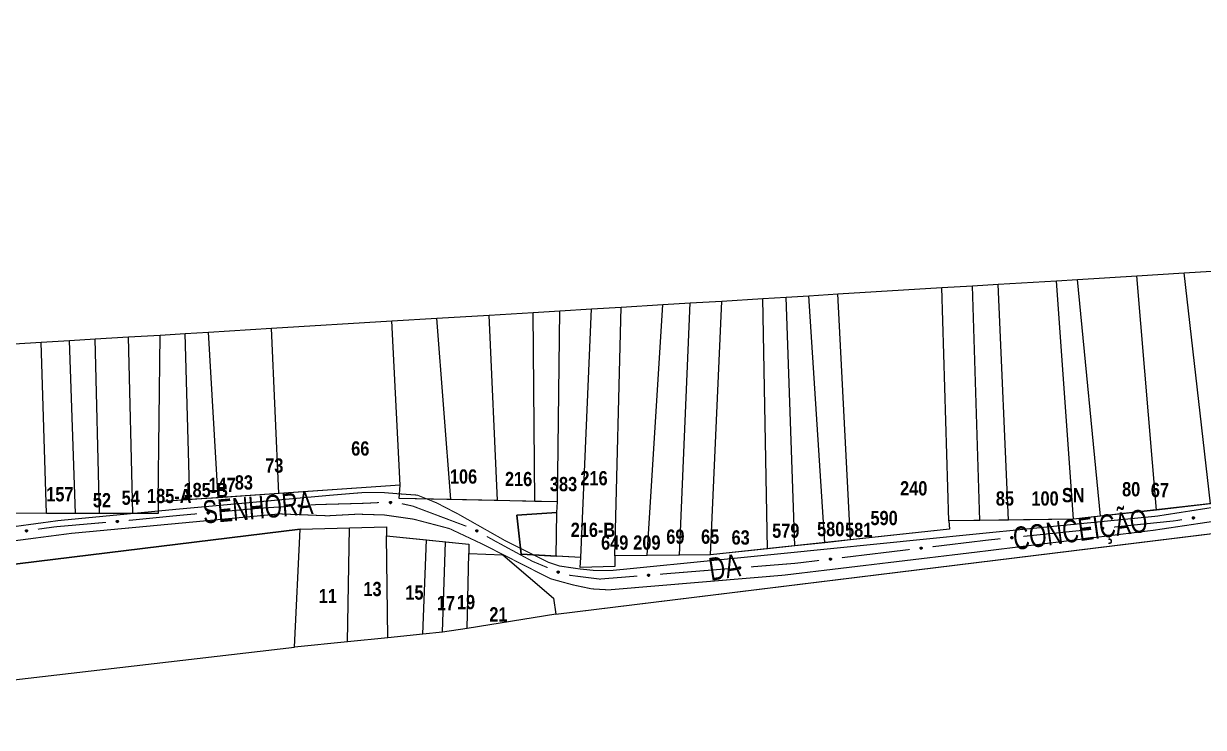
# Model space of a CAD drawing. Extents: x 203591 to 208218, y 4854879 to 4857795.
# Drawn here: x 204044.6 to 204251.3, y 4855859 to 4855982.4 of the extents above; entities that cross this region are included whole.
import ezdxf
from ezdxf.enums import TextEntityAlignment as Align

# ---------------------------------------------------------------- set-up
doc = ezdxf.new("R2010")
doc.units = 0
doc.header["$LTSCALE"] = 1.5
doc.header["$MEASUREMENT"] = 0
doc.linetypes.add('PHANTOMX2', pattern=[5, 2.5, -0.5, 0.5, -0.5, 0.5, -0.5])
doc.linetypes.add('TRACO_25', pattern=[8, 3, -1, 1, -1, 1, -1])
for name, color, linetype in [('CD-MALHA-LOTES', 40, 'CONTINUOUS'), ('RU-QUADRAS', 210, 'CONTINUOUS'), ('SV-EIXO-RUA-N-PAV', 6, 'CONTINUOUS'), ('SV-RUA-NAO-PAV-S-GUIA-C-GUIA', 7, 'PHANTOMX2'), ('SV-TXT-RUA-N-PAV-S-GUIA-C-GUIA', 7, 'CONTINUOUS'), ('Th_NmrPorta', 7, 'CONTINUOUS')]:
    doc.layers.add(name, color=color, linetype=linetype)
doc.styles.add('ARIAL', font='ARIAL.TTF')
doc.styles.get("Standard").update_dxf_attribs({"font": 'swisscbo.ttf'})

msp = doc.modelspace()

# ---------------------------------------------------------------- linework, layer by layer
at = {"layer": 'CD-MALHA-LOTES', "linetype": 'Continuous', "flags": 128}
for points in [[(204247.91, 4855938.67), (204257.52, 4855939.25)], [(204215.36, 4855936.69), (204225.57, 4855937.31)], [(204225.57, 4855937.31), (204229.22, 4855937.53)], [(204228.53, 4855895.51), (204225.57, 4855937.31)], [(204229.22, 4855937.53), (204239.62, 4855938.16)], [(204233.26, 4855896.03), (204229.22, 4855937.53)], [(204239.62, 4855938.16), (204247.91, 4855938.67)], [(204243.1, 4855897.11), (204239.62, 4855938.16)], [(204252.56, 4855898.2), (204247.91, 4855938.67)], [(204178.2, 4855934.44), (204182.16, 4855934.68)], [(204182.16, 4855934.68), (204187.24, 4855934.99)], [(204184.96, 4855891.4), (204182.16, 4855934.68)], [(204187.24, 4855934.99), (204205.48, 4855936.09)], [(204189.45, 4855891.89), (204187.24, 4855934.99)], [(204205.48, 4855936.09), (204210.85, 4855936.42)], [(204206.69, 4855895.22), (204205.48, 4855936.09)], [(204210.85, 4855936.42), (204215.36, 4855936.69)], [(204212.15, 4855895.3), (204210.85, 4855936.42)], [(204217.17, 4855895.36), (204215.36, 4855936.69)], [(204144.07, 4855932.37), (204149.29, 4855932.68)], [(204148.2, 4855889.1), (204149.29, 4855932.68)], [(204149.29, 4855932.68), (204156.59, 4855933.13)], [(204153.81, 4855889.15), (204156.59, 4855933.13)], [(204156.59, 4855933.13), (204161.39, 4855933.42)], [(204159.49, 4855889.2), (204161.39, 4855933.42)], [(204161.39, 4855933.42), (204166.93, 4855933.75)], [(204164.95, 4855889.25), (204166.93, 4855933.75)], [(204166.93, 4855933.75), (204174.13, 4855934.19)], [(204174.13, 4855934.19), (204178.2, 4855934.44)], [(204174.9, 4855890.32), (204174.13, 4855934.19)], [(204179.71, 4855890.84), (204178.2, 4855934.44)], [(204109.09, 4855930.25), (204116.96, 4855930.72)], [(204116.96, 4855930.72), (204126.14, 4855931.28)], [(204119.43, 4855898.96), (204116.96, 4855930.72)], [(204126.14, 4855931.28), (204133.86, 4855931.75)], [(204127.59, 4855898.79), (204126.14, 4855931.28)], [(204133.86, 4855931.75), (204138.53, 4855932.03)], [(204134.14, 4855898.65), (204133.86, 4855931.75)], [(204138.15, 4855898.57), (204138.53, 4855932.03)], [(204138.53, 4855932.03), (204144.07, 4855932.37)], [(204142.23, 4855888.81), (204144.07, 4855932.37)], [(204076.97, 4855928.3), (204088.04, 4855928.97)], [(204088.04, 4855928.97), (204109.09, 4855930.25)], [(204089.32, 4855900.02), (204088.04, 4855928.97)], [(204110.55, 4855901.48), (204109.09, 4855930.25)], [(204037.19, 4855925.89), (204047.68, 4855926.52)], [(204047.68, 4855926.52), (204052.63, 4855926.82)], [(204048.57, 4855896.53), (204047.68, 4855926.52)], [(204052.63, 4855926.82), (204057.15, 4855927.1)], [(204053.67, 4855896.53), (204052.63, 4855926.82)], [(204057.15, 4855927.1), (204062.98, 4855927.45)], [(204057.89, 4855896.53), (204057.15, 4855927.1)], [(204062.98, 4855927.45), (204068.51, 4855927.79)], [(204063.72, 4855896.53), (204062.98, 4855927.45)], [(204068.16, 4855898.57), (204068.51, 4855927.79)], [(204068.51, 4855927.79), (204072.87, 4855928.05)], [(204072.87, 4855928.05), (204076.97, 4855928.3)], [(204073.72, 4855898.95), (204072.87, 4855928.05)], [(204078.68, 4855899.29), (204076.97, 4855928.3)], [(204089.32, 4855900.02), (204078.68, 4855899.29)], [(204110.55, 4855901.48), (204089.32, 4855900.02)], [(204119.43, 4855898.96), (204110.4, 4855899.15), (204110.55, 4855901.48)], [(204068.16, 4855898.57), (204068.16, 4855896.53), (204063.72, 4855896.53)], [(204073.72, 4855898.95), (204068.16, 4855898.57)], [(204078.68, 4855899.29), (204073.72, 4855898.95)], [(204127.59, 4855898.79), (204119.43, 4855898.96)], [(204134.14, 4855898.65), (204127.59, 4855898.79)], [(204138.15, 4855898.57), (204134.14, 4855898.65)], [(204138.01, 4855896.68), (204138.15, 4855898.57)], [(204252.56, 4855898.2), (204243.1, 4855897.11)], [(204048.57, 4855896.53), (204038.15, 4855896.56)], [(204053.67, 4855896.53), (204048.57, 4855896.53)], [(204057.89, 4855896.53), (204053.67, 4855896.53)], [(204063.72, 4855896.53), (204057.89, 4855896.53)], [(204138.01, 4855896.68), (204131.01, 4855896.24), (204131.74, 4855889.39), (204137.92, 4855889.05)], [(204137.86, 4855878.91), (204281.43, 4855896.54)], [(204137.92, 4855889.05), (204138.01, 4855896.68)], [(204228.53, 4855895.51), (204217.17, 4855895.36)], [(204233.26, 4855896.03), (204228.53, 4855895.51)], [(204243.1, 4855897.11), (204233.26, 4855896.03)], [(204093.07, 4855893.76), (203994.38, 4855881.67), (203967.87, 4855874.24)], [(204092.05, 4855873.08), (204093.07, 4855893.76)], [(204093.07, 4855893.76), (204101.66, 4855894.01)], [(204101.34, 4855874.02), (204101.66, 4855894.01)], [(204101.66, 4855894.01), (204108.15, 4855894.2), (204108.15, 4855892.6)], [(204206.69, 4855895.22), (204206.83, 4855893.76), (204189.45, 4855891.89)], [(204212.15, 4855895.3), (204206.69, 4855895.22)], [(204217.17, 4855895.36), (204212.15, 4855895.3)], [(204108.15, 4855892.6), (204115.2, 4855891.89)], [(204108.39, 4855874.73), (204108.15, 4855892.6)], [(204114.52, 4855875.35), (204115.2, 4855891.89)], [(204115.2, 4855891.89), (204118.51, 4855891.55)], [(204117.98, 4855875.7), (204118.51, 4855891.55)], [(204118.51, 4855891.55), (204122.57, 4855891.14), (204122.57, 4855889.54)], [(204184.96, 4855891.4), (204179.71, 4855890.84)], [(204189.45, 4855891.89), (204184.96, 4855891.4)], [(204122.33, 4855876.4), (204122.57, 4855889.54)], [(204122.57, 4855889.54), (204128.54, 4855889.25), (204137.42, 4855881.67), (204137.86, 4855878.91)], [(204159.49, 4855889.2), (204153.81, 4855889.15)], [(204164.95, 4855889.25), (204159.49, 4855889.2)], [(204174.9, 4855890.32), (204164.95, 4855889.25)], [(204179.71, 4855890.84), (204174.9, 4855890.32)], [(204142.23, 4855888.81), (204137.92, 4855889.05)], [(204148.2, 4855889.1), (204148.2, 4855887.21), (204142.08, 4855887.06), (204142.23, 4855888.81)], [(204153.81, 4855889.15), (204148.2, 4855889.1)], [(204137.86, 4855878.91), (204122.33, 4855876.4)], [(204108.39, 4855874.73), (204101.34, 4855874.02)], [(204114.52, 4855875.35), (204108.39, 4855874.73)], [(204117.98, 4855875.7), (204114.52, 4855875.35)], [(204122.33, 4855876.4), (204117.98, 4855875.7)], [(203986.66, 4855860.84), (204092.05, 4855873.08)], [(204101.34, 4855874.02), (204092.05, 4855873.08)]]:
    msp.add_lwpolyline(points, dxfattribs=at)
at = {"layer": 'RU-QUADRAS', "color": 6, "linetype": 'Continuous'}
msp.add_lwpolyline([(204262.04, 4855899.3), (204228.53, 4855895.51), (204206.69, 4855895.22), (204206.83, 4855893.76), (204164.95, 4855889.25), (204148.2, 4855889.1), (204148.2, 4855887.21), (204142.08, 4855887.06), (204142.23, 4855888.81), (204131.74, 4855889.39), (204131.01, 4855896.24), (204138.01, 4855896.68), (204138.15, 4855898.57), (204110.4, 4855899.15), (204110.55, 4855901.48), (204068.16, 4855898.57), (204068.16, 4855896.53), (204038.15, 4855896.56)], dxfattribs=at)
msp.add_lwpolyline([(203967.87, 4855874.24), (203994.38, 4855881.67), (204093.07, 4855893.76), (204108.15, 4855894.2), (204108.15, 4855892.6), (204122.57, 4855891.14), (204122.57, 4855889.54), (204128.54, 4855889.25), (204137.42, 4855881.67), (204137.86, 4855878.91), (204288.47, 4855897.4), (204302.31, 4855826.9), (204323, 4855718.39, -0.0253075114), (204318.77, 4855694.21), (204314.84, 4855683.57), (204300.42, 4855662.6), (204167.58, 4855747.08), (204180.98, 4855749.27), (203986.66, 4855860.84)], format="xyb", close=True, dxfattribs=at)
at = {"layer": 'SV-EIXO-RUA-N-PAV', "const_width": 0.18, "flags": 128}
for points in [[(204078.931697, 4855896.820389), (204084.908066, 4855897.352385)], [(204084.908066, 4855897.352385), (204085.78, 4855897.43)], [(204085.78, 4855897.43), (204090.894163, 4855897.757186)], [(204094.886002, 4855898.01257), (204095.883961, 4855898.076416)], [(204095.883961, 4855898.076416), (204095.94, 4855898.08)], [(204095.94, 4855898.08), (204103.880897, 4855898.296484)], [(204103.880897, 4855898.296484), (204104.01, 4855898.3)], [(204104.01, 4855898.3), (204104.880029, 4855898.337784)], [(204104.880029, 4855898.337784), (204105.522235, 4855898.365671)], [(204105.522235, 4855898.365671), (204106.877684, 4855898.434358)], [(204110.857202, 4855898.23624), (204111.834101, 4855898.022541)], [(204111.834101, 4855898.022541), (204112.76, 4855897.82)], [(204112.76, 4855897.82), (204112.7601, 4855897.8201)], [(204112.76, 4855897.82), (204122.167691, 4855894.278902)], [(204063.002729, 4855895.316763), (204063.61, 4855895.37)], [(204063.61, 4855895.37), (204070.964075, 4855896.101838)], [(204070.964075, 4855896.101838), (204071.85, 4855896.19)], [(204071.85, 4855896.19), (204074.947452, 4855896.465725)], [(204246.22, 4855895.23), (204247.567373, 4855895.444115)], [(204047.080958, 4855893.767587), (204050.052939, 4855894.176642)], [(204050.052939, 4855894.176642), (204050.15, 4855894.19)], [(204050.15, 4855894.19), (204059.018012, 4855894.967434)], [(204219.723918, 4855892.50618), (204231.661008, 4855893.733324)], [(204235.640038, 4855894.142371), (204245.587613, 4855895.164991)], [(204245.587613, 4855895.164991), (204246.22, 4855895.23)], [(204125.741921, 4855892.506308), (204126.613681, 4855892.016374)], [(204126.613681, 4855892.016374), (204127.23, 4855891.67)], [(204127.23, 4855891.67), (204133.641492, 4855888.194245)], [(204203.827487, 4855890.693861), (204212.762539, 4855891.77314)], [(204212.762539, 4855891.77314), (204213.73, 4855891.89)], [(204213.73, 4855891.89), (204215.744888, 4855892.097132)], [(204187.942949, 4855888.775144), (204199.856352, 4855890.214182)], [(204133.641492, 4855888.194245), (204133.76, 4855888.13)], [(204133.76, 4855888.13), (204136.405639, 4855887.030021)], [(204172.027105, 4855887.167362), (204179.004442, 4855887.730182)], [(204179.004442, 4855887.730182), (204179.87, 4855887.8)], [(204179.87, 4855887.8), (204183.971815, 4855888.295464)], [(204140.155669, 4855885.707218), (204145.116439, 4855885.082112)], [(204145.116439, 4855885.082112), (204145.53, 4855885.03)], [(204145.53, 4855885.03), (204152.091856, 4855885.559305)], [(204156.078905, 4855885.880917), (204168.040055, 4855886.845751)]]:
    msp.add_lwpolyline(points, dxfattribs=at)
at = {"layer": 'SV-EIXO-RUA-N-PAV', "flags": 128}
for points in [[(204092.739667, 4855897.985561), (204092.771448, 4855898.022736), (204092.806364, 4855898.048187), (204092.841596, 4855898.061033), (204092.875689, 4855898.064266), (204092.910941, 4855898.063645), (204092.946343, 4855898.055178), (204092.983555, 4855898.037077), (204093.02107, 4855898.005458), (204093.044792, 4855897.967976), (204093.059234, 4855897.934109), (204093.064652, 4855897.898753), (204093.063475, 4855897.864518), (204093.053464, 4855897.828034), (204093.034752, 4855897.790503), (204093.002045, 4855897.753549), (204092.967643, 4855897.728832), (204092.933239, 4855897.717302), (204092.89766, 4855897.71208), (204092.861678, 4855897.713145), (204092.826974, 4855897.721657), (204092.78922, 4855897.740565), (204092.753174, 4855897.77333), (204092.72813, 4855897.807361), (204092.71612, 4855897.841594), (204092.711768, 4855897.876738), (204092.71196, 4855897.912102), (204092.71899, 4855897.948044), (204092.739667, 4855897.985561)], [(204108.738354, 4855898.577959), (204108.774026, 4855898.611418), (204108.811527, 4855898.63288), (204108.847956, 4855898.641779), (204108.882198, 4855898.641248), (204108.917168, 4855898.636759), (204108.951427, 4855898.624455), (204108.986425, 4855898.602376), (204109.020241, 4855898.566827), (204109.039702, 4855898.526967), (204109.050336, 4855898.491718), (204109.051838, 4855898.455981), (204109.046909, 4855898.422082), (204109.032951, 4855898.386919), (204109.01023, 4855898.35167), (204108.973662, 4855898.318533), (204108.936753, 4855898.297744), (204108.901291, 4855898.290062), (204108.865353, 4855898.288779), (204108.829706, 4855898.29379), (204108.796147, 4855898.306062), (204108.760698, 4855898.329002), (204108.728469, 4855898.365529), (204108.707315, 4855898.402104), (204108.699137, 4855898.437449), (204108.698671, 4855898.472858), (204108.702747, 4855898.507988), (204108.713681, 4855898.54294), (204108.738354, 4855898.577959)], [(204076.786699, 4855896.739964), (204076.817546, 4855896.777918), (204076.851818, 4855896.804231), (204076.886719, 4855896.817949), (204076.920721, 4855896.82203), (204076.955977, 4855896.822287), (204076.991579, 4855896.814704), (204077.02923, 4855896.797535), (204077.067521, 4855896.766859), (204077.092168, 4855896.729979), (204077.107448, 4855896.696482), (204077.113745, 4855896.661272), (204077.113421, 4855896.627018), (204077.104321, 4855896.590297), (204077.086549, 4855896.552311), (204077.054771, 4855896.514555), (204077.020995, 4855896.48899), (204076.986889, 4855896.476607), (204076.95145, 4855896.4705), (204076.915454, 4855896.470669), (204076.880548, 4855896.478315), (204076.842335, 4855896.496277), (204076.805485, 4855896.528135), (204076.779602, 4855896.561532), (204076.766744, 4855896.595455), (204076.761518, 4855896.63048), (204076.76083, 4855896.665838), (204076.766963, 4855896.701944), (204076.786699, 4855896.739964)], [(204249.383412, 4855895.84417), (204249.411576, 4855895.884155), (204249.443957, 4855895.912762), (204249.477832, 4855895.928848), (204249.511473, 4855895.935257), (204249.546628, 4855895.937937), (204249.582668, 4855895.93282), (204249.62141, 4855895.91828), (204249.66172, 4855895.89031), (204249.688844, 4855895.855212), (204249.706391, 4855895.822845), (204249.715094, 4855895.788151), (204249.717126, 4855895.753956), (204249.710573, 4855895.716696), (204249.695455, 4855895.677578), (204249.666348, 4855895.637726), (204249.63441, 4855895.609899), (204249.601236, 4855895.5952), (204249.566301, 4855895.586672), (204249.530378, 4855895.584365), (204249.49503, 4855895.589592), (204249.455672, 4855895.604885), (204249.416719, 4855895.634134), (204249.3886, 4855895.665672), (204249.37344, 4855895.698631), (204249.365818, 4855895.733213), (204249.362701, 4855895.768441), (204249.366336, 4855895.804883), (204249.383412, 4855895.84417)], [(204044.942289, 4855893.584345), (204044.971278, 4855893.623736), (204045.004248, 4855893.651662), (204045.038451, 4855893.667039), (204045.072218, 4855893.672747), (204045.107421, 4855893.674695), (204045.143347, 4855893.668829), (204045.181778, 4855893.653485), (204045.221496, 4855893.624682), (204045.247884, 4855893.589027), (204045.264754, 4855893.556302), (204045.272733, 4855893.521434), (204045.274052, 4855893.487204), (204045.266725, 4855893.450088), (204045.250796, 4855893.411294), (204045.220866, 4855893.372057), (204045.188355, 4855893.3449), (204045.154882, 4855893.330895), (204045.119778, 4855893.323096), (204045.083815, 4855893.321538), (204045.048583, 4855893.327499), (204045.009552, 4855893.343608), (204044.971216, 4855893.373661), (204044.94376, 4855893.405778), (204044.929289, 4855893.439045), (204044.922389, 4855893.473779), (204044.920005, 4855893.509063), (204044.924399, 4855893.545422), (204044.942289, 4855893.584345)], [(204060.857625, 4855895.239211), (204060.888522, 4855895.277124), (204060.922829, 4855895.30339), (204060.957749, 4855895.317062), (204060.991756, 4855895.321098), (204061.027013, 4855895.321307), (204061.062605, 4855895.313677), (204061.100233, 4855895.296457), (204061.138482, 4855895.26573), (204061.16308, 4855895.228817), (204061.178315, 4855895.1953), (204061.184565, 4855895.160081), (204061.184195, 4855895.125828), (204061.175046, 4855895.089118), (204061.157223, 4855895.051157), (204061.125395, 4855895.013443), (204061.091585, 4855894.987923), (204061.057462, 4855894.975586), (204061.022015, 4855894.969527), (204060.986019, 4855894.969744), (204060.951124, 4855894.977436), (204060.912935, 4855894.99545), (204060.876128, 4855895.027357), (204060.850289, 4855895.060788), (204060.837476, 4855895.094729), (204060.832297, 4855895.129761), (204060.831657, 4855895.16512), (204060.837838, 4855895.201218), (204060.857625, 4855895.239211)], [(204123.927079, 4855893.652533), (204123.973979, 4855893.666404), (204124.017124, 4855893.668735), (204124.053668, 4855893.660321), (204124.084023, 4855893.644466), (204124.113251, 4855893.624748), (204124.138332, 4855893.598367), (204124.159684, 4855893.56292), (204124.173928, 4855893.51597), (204124.173411, 4855893.471616), (204124.16708, 4855893.435347), (204124.152369, 4855893.402742), (204124.132738, 4855893.37467), (204124.104473, 4855893.349523), (204124.06834, 4855893.328236), (204124.020784, 4855893.315056), (204123.97847, 4855893.313061), (204123.943336, 4855893.322126), (204123.910652, 4855893.337123), (204123.881054, 4855893.357611), (204123.856583, 4855893.383649), (204123.835216, 4855893.420068), (204123.822829, 4855893.467179), (204123.820357, 4855893.509359), (204123.828927, 4855893.544611), (204123.844416, 4855893.576456), (204123.863836, 4855893.606012), (204123.889306, 4855893.632328), (204123.927079, 4855893.652533)], [(204233.496338, 4855894.032658), (204233.526663, 4855894.07103), (204233.560573, 4855894.097808), (204233.595283, 4855894.112002), (204233.629226, 4855894.116547), (204233.664476, 4855894.117286), (204233.700179, 4855894.110189), (204233.73806, 4855894.093536), (204233.776766, 4855894.063386), (204233.801915, 4855894.026846), (204233.817651, 4855893.993561), (204233.824428, 4855893.95844), (204233.824572, 4855893.924185), (204233.815974, 4855893.887343), (204233.798723, 4855893.849118), (204233.767464, 4855893.810931), (204233.73404, 4855893.784907), (204233.700106, 4855893.772059), (204233.664755, 4855893.76547), (204233.628759, 4855893.765147), (204233.593752, 4855893.772315), (204233.555297, 4855893.789754), (204233.518016, 4855893.821106), (204233.491679, 4855893.854146), (204233.478358, 4855893.88789), (204233.472655, 4855893.92284), (204233.471484, 4855893.958186), (204233.477123, 4855893.994372), (204233.496338, 4855894.032658)], [(204217.580218, 4855892.396467), (204217.610543, 4855892.434839), (204217.644453, 4855892.461617), (204217.679163, 4855892.475811), (204217.713106, 4855892.480356), (204217.748356, 4855892.481094), (204217.784059, 4855892.473998), (204217.82194, 4855892.457345), (204217.860646, 4855892.427195), (204217.885795, 4855892.390655), (204217.901531, 4855892.35737), (204217.908308, 4855892.322249), (204217.908452, 4855892.287994), (204217.899854, 4855892.251151), (204217.882603, 4855892.212927), (204217.851344, 4855892.17474), (204217.81792, 4855892.148716), (204217.783986, 4855892.135868), (204217.748635, 4855892.129278), (204217.712639, 4855892.128956), (204217.677632, 4855892.136123), (204217.639177, 4855892.153562), (204217.601896, 4855892.184914), (204217.575559, 4855892.217954), (204217.562238, 4855892.251699), (204217.556534, 4855892.286649), (204217.555364, 4855892.321994), (204217.561003, 4855892.358181), (204217.580218, 4855892.396467)], [(204201.686075, 4855890.546078), (204201.715713, 4855890.584982), (204201.749142, 4855890.612359), (204201.783594, 4855890.627167), (204201.817451, 4855890.632314), (204201.852682, 4855890.633679), (204201.888505, 4855890.627218), (204201.926677, 4855890.611241), (204201.965912, 4855890.581783), (204201.991706, 4855890.545696), (204202.008031, 4855890.512696), (204202.015431, 4855890.4777), (204202.016184, 4855890.443454), (204202.008242, 4855890.406464), (204201.991672, 4855890.367939), (204201.961097, 4855890.329203), (204201.928141, 4855890.302589), (204201.89444, 4855890.289141), (204201.859212, 4855890.281924), (204201.823227, 4855890.280962), (204201.788099, 4855890.287506), (204201.74934, 4855890.304259), (204201.711508, 4855890.334944), (204201.684588, 4855890.367511), (204201.67067, 4855890.401013), (204201.664346, 4855890.435856), (204201.662547, 4855890.471176), (204201.667543, 4855890.507456), (204201.686075, 4855890.546078)], [(204169.881514, 4855887.104728), (204169.912674, 4855887.142426), (204169.947163, 4855887.168453), (204169.982176, 4855887.181882), (204170.016211, 4855887.18568), (204170.051468, 4855887.185645), (204170.087006, 4855887.177767), (204170.124513, 4855887.160286), (204170.162548, 4855887.129294), (204170.186889, 4855887.092211), (204170.201891, 4855887.058588), (204170.207895, 4855887.023327), (204170.207287, 4855886.989077), (204170.197883, 4855886.952432), (204170.179797, 4855886.914595), (204170.147707, 4855886.877104), (204170.11372, 4855886.851819), (204170.079512, 4855886.83972), (204170.044025, 4855886.833908), (204170.00803, 4855886.834375), (204169.97319, 4855886.84231), (204169.935127, 4855886.860588), (204169.898542, 4855886.892751), (204169.872937, 4855886.926361), (204169.86036, 4855886.96039), (204169.855425, 4855886.995457), (204169.85503, 4855887.03082), (204169.861462, 4855887.066873), (204169.881514, 4855887.104728)], [(204185.801538, 4855888.62736), (204185.831176, 4855888.666265), (204185.864604, 4855888.693641), (204185.899057, 4855888.70845), (204185.932914, 4855888.713597), (204185.968145, 4855888.714962), (204186.003968, 4855888.708501), (204186.04214, 4855888.692523), (204186.081375, 4855888.663066), (204186.107169, 4855888.626979), (204186.123494, 4855888.593978), (204186.130894, 4855888.558983), (204186.131646, 4855888.524736), (204186.123705, 4855888.487747), (204186.107135, 4855888.449222), (204186.07656, 4855888.410486), (204186.043604, 4855888.383872), (204186.009903, 4855888.370423), (204185.974674, 4855888.363206), (204185.93869, 4855888.362244), (204185.903562, 4855888.368789), (204185.864803, 4855888.385542), (204185.82697, 4855888.416226), (204185.800051, 4855888.448793), (204185.786133, 4855888.482296), (204185.779809, 4855888.517139), (204185.77801, 4855888.552458), (204185.783005, 4855888.588739), (204185.801538, 4855888.62736)], [(204138.16197, 4855886.419006), (204138.206912, 4855886.438301), (204138.249482, 4855886.445694), (204138.286763, 4855886.441641), (204138.318773, 4855886.429469), (204138.350119, 4855886.413329), (204138.378131, 4855886.390083), (204138.403507, 4855886.357396), (204138.423179, 4855886.31245), (204138.427886, 4855886.268343), (204138.425868, 4855886.23158), (204138.415098, 4855886.197471), (204138.398908, 4855886.167284), (204138.3738, 4855886.138985), (204138.340424, 4855886.113592), (204138.294749, 4855886.094905), (204138.252965, 4855886.087943), (204138.217008, 4855886.09281), (204138.182786, 4855886.103855), (204138.150982, 4855886.120717), (204138.123616, 4855886.143693), (204138.09811, 4855886.177344), (204138.080263, 4855886.222669), (204138.072844, 4855886.264265), (204138.077205, 4855886.30028), (204138.088837, 4855886.333728), (204138.104644, 4855886.365364), (204138.126838, 4855886.394495), (204138.16197, 4855886.419006)], [(204153.933314, 4855885.818283), (204153.964474, 4855885.85598), (204153.998963, 4855885.882008), (204154.033977, 4855885.895436), (204154.068012, 4855885.899235), (204154.103269, 4855885.8992), (204154.138807, 4855885.891322), (204154.176314, 4855885.873841), (204154.214349, 4855885.842848), (204154.23869, 4855885.805765), (204154.253691, 4855885.772143), (204154.259696, 4855885.736881), (204154.259088, 4855885.702632), (204154.249684, 4855885.665987), (204154.231597, 4855885.62815), (204154.199508, 4855885.590659), (204154.165521, 4855885.565374), (204154.131313, 4855885.553275), (204154.095825, 4855885.547462), (204154.059831, 4855885.54793), (204154.02499, 4855885.555864), (204153.986928, 4855885.574143), (204153.950343, 4855885.606306), (204153.924738, 4855885.639916), (204153.912161, 4855885.673945), (204153.907226, 4855885.709012), (204153.906831, 4855885.744374), (204153.913263, 4855885.780428), (204153.933314, 4855885.818283)]]:
    msp.add_lwpolyline(points, close=True, dxfattribs=at)
for points in [[(204092.711768, 4855897.876738), (204093.059234, 4855897.934109)], [(204092.71196, 4855897.912102), (204093.044792, 4855897.967976)], [(204092.715574, 4855897.895755), (204093.046934, 4855897.952504)], [(204092.71612, 4855897.841594), (204093.064652, 4855897.898753)], [(204092.716564, 4855897.858901), (204093.060355, 4855897.913711)], [(204092.71899, 4855897.948044), (204093.02107, 4855898.005458)], [(204092.720204, 4855897.930234), (204093.028328, 4855897.986864)], [(204092.725638, 4855897.823931), (204093.061084, 4855897.880942)], [(204092.72813, 4855897.807361), (204093.063475, 4855897.864518)], [(204092.730282, 4855897.965062), (204092.998916, 4855898.019165)], [(204092.739667, 4855897.985561), (204092.983555, 4855898.037077)], [(204092.742882, 4855897.789484), (204093.053817, 4855897.844927)], [(204092.753174, 4855897.77333), (204093.053464, 4855897.828034)], [(204092.757801, 4855898.005107), (204092.957596, 4855898.045235)], [(204092.771448, 4855898.022736), (204092.946343, 4855898.055178)], [(204092.774931, 4855897.758719), (204093.041103, 4855897.808564)], [(204092.78922, 4855897.740565), (204093.034752, 4855897.790503)], [(204092.791289, 4855898.03733), (204092.91987, 4855898.057862)], [(204092.806364, 4855898.048187), (204092.910941, 4855898.063645)], [(204092.81344, 4855897.733837), (204093.010686, 4855897.771068)], [(204092.826974, 4855897.721657), (204093.002045, 4855897.753549)], [(204092.848617, 4855897.718312), (204092.978472, 4855897.740293)], [(204092.861678, 4855897.713145), (204092.967643, 4855897.728832)], [(204108.698671, 4855898.472858), (204109.050336, 4855898.491718)], [(204108.699137, 4855898.437449), (204109.051838, 4855898.455981)], [(204108.701479, 4855898.454603), (204109.04921, 4855898.471321)], [(204108.702747, 4855898.507988), (204109.039702, 4855898.526967)], [(204108.704543, 4855898.491343), (204109.040132, 4855898.511354)], [(204108.706657, 4855898.418848), (204109.046336, 4855898.43867)], [(204108.707315, 4855898.402104), (204109.046909, 4855898.422082)], [(204108.712933, 4855898.525104), (204109.025412, 4855898.547549)], [(204108.713681, 4855898.54294), (204109.020241, 4855898.566827)], [(204108.720014, 4855898.382715), (204109.035157, 4855898.403671)], [(204108.726775, 4855898.558614), (204108.999725, 4855898.582885)], [(204108.728469, 4855898.365529), (204109.032951, 4855898.386919)], [(204108.738354, 4855898.577959), (204108.986425, 4855898.602376)], [(204108.74849, 4855898.348616), (204109.018526, 4855898.368924)], [(204108.758525, 4855898.595395), (204108.961519, 4855898.613336)], [(204108.760698, 4855898.329002), (204109.01023, 4855898.35167)], [(204108.774026, 4855898.611418), (204108.951427, 4855898.624455)], [(204108.784033, 4855898.319655), (204108.984175, 4855898.334996)], [(204108.795351, 4855898.623745), (204108.925409, 4855898.63003)], [(204108.796147, 4855898.306062), (204108.973662, 4855898.318533)], [(204108.811527, 4855898.63288), (204108.917168, 4855898.636759)], [(204108.817291, 4855898.30036), (204108.948776, 4855898.307946)], [(204108.829706, 4855898.29379), (204108.936753, 4855898.297744)], [(204076.76083, 4855896.665838), (204077.092168, 4855896.729979)], [(204076.761518, 4855896.63048), (204077.107448, 4855896.696482)], [(204076.764849, 4855896.649586), (204077.094695, 4855896.714566)], [(204076.766744, 4855896.595455), (204077.113745, 4855896.661272)], [(204076.766757, 4855896.612768), (204077.109077, 4855896.676118)], [(204076.766963, 4855896.701944), (204077.067521, 4855896.766859)], [(204076.76862, 4855896.68417), (204077.075239, 4855896.748452)], [(204076.776698, 4855896.578035), (204077.110621, 4855896.643378)], [(204076.777828, 4855896.719237), (204077.045032, 4855896.780011)], [(204076.779602, 4855896.561532), (204077.113421, 4855896.627018)], [(204076.786699, 4855896.739964), (204077.02923, 4855896.797535)], [(204076.794794, 4855896.544028), (204077.104253, 4855896.607193)], [(204076.804342, 4855896.759955), (204077.003076, 4855896.805044)], [(204076.805485, 4855896.528135), (204077.104321, 4855896.590297)], [(204076.817546, 4855896.777918), (204076.991579, 4855896.814704)], [(204076.827599, 4855896.51407), (204077.092448, 4855896.570524)], [(204076.837018, 4855896.793002), (204076.965048, 4855896.816728)], [(204076.842335, 4855896.496277), (204077.086549, 4855896.552311)], [(204076.851818, 4855896.804231), (204076.955977, 4855896.822287)], [(204076.866716, 4855896.490154), (204077.062974, 4855896.532283)], [(204076.880548, 4855896.478315), (204077.054771, 4855896.514555)], [(204076.902268, 4855896.47551), (204077.031536, 4855896.500716)], [(204076.915454, 4855896.470669), (204077.020995, 4855896.48899)], [(204249.362701, 4855895.768441), (204249.688844, 4855895.855212)], [(204249.365818, 4855895.733213), (204249.706391, 4855895.822845)], [(204249.366336, 4855895.804883), (204249.66172, 4855895.89031)], [(204249.367828, 4855895.752503), (204249.692425, 4855895.840009)], [(204249.369212, 4855895.787264), (204249.670686, 4855895.872477)], [(204249.372262, 4855895.715904), (204249.709416, 4855895.802641)], [(204249.37344, 4855895.698631), (204249.715094, 4855895.788151)], [(204249.375987, 4855895.822882), (204249.638379, 4855895.901884)], [(204249.383412, 4855895.84417), (204249.62141, 4855895.91828)], [(204249.384568, 4855895.681937), (204249.713208, 4855895.770084)], [(204249.3886, 4855895.665672), (204249.717126, 4855895.753956)], [(204249.399638, 4855895.865327), (204249.594801, 4855895.923974)], [(204249.40496, 4855895.649254), (204249.709343, 4855895.733547)], [(204249.411576, 4855895.884155), (204249.582668, 4855895.93282)], [(204249.416719, 4855895.634134), (204249.710573, 4855895.716696)], [(204249.429964, 4855895.900542), (204249.55606, 4855895.933015)], [(204249.439747, 4855895.621623), (204249.700087, 4855895.696154)], [(204249.443957, 4855895.912762), (204249.546628, 4855895.937937)], [(204249.455672, 4855895.604885), (204249.695455, 4855895.677578)], [(204249.480416, 4855895.600453), (204249.673313, 4855895.655976)], [(204249.49503, 4855895.589592), (204249.666348, 4855895.637726)], [(204249.51689, 4855895.588288), (204249.644119, 4855895.622323)], [(204249.530378, 4855895.584365), (204249.63441, 4855895.609899)], [(204044.920005, 4855893.509063), (204045.247884, 4855893.589027)], [(204044.922389, 4855893.473779), (204045.264754, 4855893.556302)], [(204044.924399, 4855893.545422), (204045.221496, 4855893.624682)], [(204044.9248, 4855893.493023), (204045.251148, 4855893.573753)], [(204044.926907, 4855893.527748), (204045.230089, 4855893.606666)], [(204044.928471, 4855893.456339), (204045.267358, 4855893.536039)], [(204044.929289, 4855893.439045), (204045.272733, 4855893.521434)], [(204044.934422, 4855893.563217), (204045.198402, 4855893.63674)], [(204044.940068, 4855893.422123), (204045.270471, 4855893.503411)], [(204044.942289, 4855893.584345), (204045.181778, 4855893.653485)], [(204044.94376, 4855893.405778), (204045.274052, 4855893.487204)], [(204044.958951, 4855893.60516), (204045.155293, 4855893.659731)], [(204044.959775, 4855893.389023), (204045.265846, 4855893.466962)], [(204044.971216, 4855893.373661), (204045.266725, 4855893.450088)], [(204044.971278, 4855893.623736), (204045.143347, 4855893.668829)], [(204044.990004, 4855893.639736), (204045.116749, 4855893.669577)], [(204044.993979, 4855893.360674), (204045.255814, 4855893.429769)], [(204045.004248, 4855893.651662), (204045.107421, 4855893.674695)], [(204045.009552, 4855893.343608), (204045.250796, 4855893.411294)], [(204045.034198, 4855893.338662), (204045.228209, 4855893.390158)], [(204045.048583, 4855893.327499), (204045.220866, 4855893.372057)], [(204045.070411, 4855893.32574), (204045.198322, 4855893.357119)], [(204045.083815, 4855893.321538), (204045.188355, 4855893.3449)], [(204060.831657, 4855895.16512), (204061.16308, 4855895.228817)], [(204060.832297, 4855895.129761), (204061.178315, 4855895.1953)], [(204060.835654, 4855895.148862), (204061.165586, 4855895.2134)], [(204060.837476, 4855895.094729), (204061.184565, 4855895.160081)], [(204060.837512, 4855895.112042), (204061.179917, 4855895.174934)], [(204060.837838, 4855895.201218), (204061.138482, 4855895.26573)], [(204060.839471, 4855895.183441), (204061.146176, 4855895.247312)], [(204060.847407, 4855895.077296), (204061.181417, 4855895.142191)], [(204060.848726, 4855895.218496), (204061.116011, 4855895.278912)], [(204060.850289, 4855895.060788), (204061.184195, 4855895.125828)], [(204060.857625, 4855895.239211), (204061.100233, 4855895.296457)], [(204060.865458, 4855895.043264), (204061.175001, 4855895.106015)], [(204060.875294, 4855895.259178), (204061.074089, 4855895.304001)], [(204060.876128, 4855895.027357), (204061.175046, 4855895.089118)], [(204060.888522, 4855895.277124), (204061.062605, 4855895.313677)], [(204060.898223, 4855895.013263), (204061.163147, 4855895.069362)], [(204060.908015, 4855895.292182), (204061.036076, 4855895.315736)], [(204060.912935, 4855894.99545), (204061.157223, 4855895.051157)], [(204060.922829, 4855895.30339), (204061.027013, 4855895.321307)], [(204060.937307, 4855894.989294), (204061.133621, 4855895.03116)], [(204060.951124, 4855894.977436), (204061.125395, 4855895.013443)], [(204060.972839, 4855894.974602), (204061.102141, 4855894.999635)], [(204060.986019, 4855894.969744), (204061.091585, 4855894.987923)], [(204123.820357, 4855893.509359), (204124.132738, 4855893.37467)], [(204123.822829, 4855893.467179), (204124.104473, 4855893.349523)], [(204123.822994, 4855893.486332), (204124.113969, 4855893.363499)], [(204123.827291, 4855893.524614), (204124.139677, 4855893.389748)], [(204123.828927, 4855893.544611), (204124.152369, 4855893.402742)], [(204123.833119, 4855893.443076), (204124.083502, 4855893.339925)], [(204123.835216, 4855893.420068), (204124.06834, 4855893.328236)], [(204123.838725, 4855893.558885), (204124.156911, 4855893.417628)], [(204123.844416, 4855893.576456), (204124.16708, 4855893.435347)], [(204123.851866, 4855893.401235), (204124.037572, 4855893.325042)], [(204123.856583, 4855893.383649), (204124.020784, 4855893.315056)], [(204123.857964, 4855893.590334), (204124.166782, 4855893.457473)], [(204123.863836, 4855893.606012), (204124.173411, 4855893.471616)], [(204123.872914, 4855893.369058), (204123.993794, 4855893.316775)], [(204123.880625, 4855893.616729), (204124.16989, 4855893.496423)], [(204123.881054, 4855893.357611), (204123.97847, 4855893.313061)], [(204123.889306, 4855893.632328), (204124.173928, 4855893.51597)], [(204123.908044, 4855893.640451), (204124.162812, 4855893.539532)], [(204123.927079, 4855893.652533), (204124.159684, 4855893.56292)], [(204123.952933, 4855893.65905), (204124.142354, 4855893.583899)], [(204123.973979, 4855893.666404), (204124.138332, 4855893.598367)], [(204123.998568, 4855893.667839), (204124.117591, 4855893.615035)], [(204124.017124, 4855893.668735), (204124.113251, 4855893.624748)], [(204233.471484, 4855893.958186), (204233.801915, 4855894.026846)], [(204233.472655, 4855893.92284), (204233.817651, 4855893.993561)], [(204233.475725, 4855893.94199), (204233.804652, 4855894.011469)], [(204233.477123, 4855893.994372), (204233.776766, 4855894.063386)], [(204233.478135, 4855893.905202), (204233.819558, 4855893.973221)], [(204233.478358, 4855893.88789), (204233.824428, 4855893.95844)], [(204233.479023, 4855893.976622), (204233.784736, 4855894.045086)], [(204233.487751, 4855894.011812), (204233.7541, 4855894.076229)], [(204233.48855, 4855893.870608), (204233.821549, 4855893.940505)], [(204233.491679, 4855893.854146), (204233.824572, 4855893.924185)], [(204233.496338, 4855894.032658), (204233.73806, 4855894.093536)], [(204233.507109, 4855893.836851), (204233.815676, 4855893.904237)], [(204233.513706, 4855894.052888), (204233.711806, 4855894.100687)], [(204233.518016, 4855893.821106), (204233.815974, 4855893.887343)], [(204233.526663, 4855894.07103), (204233.700179, 4855894.110189)], [(204233.54032, 4855893.807344), (204233.804373, 4855893.86741)], [(204233.545928, 4855894.086378), (204233.673622, 4855894.111851)], [(204233.555297, 4855893.789754), (204233.798723, 4855893.849118)], [(204233.560573, 4855894.097808), (204233.664476, 4855894.117286)], [(204233.57976, 4855893.783964), (204233.775424, 4855893.82877)], [(204233.593752, 4855893.772315), (204233.767464, 4855893.810931)], [(204233.615508, 4855893.769807), (204233.74442, 4855893.796776)], [(204233.628759, 4855893.765147), (204233.73404, 4855893.784907)], [(204217.555364, 4855892.321994), (204217.885795, 4855892.390655)], [(204217.556534, 4855892.286649), (204217.901531, 4855892.35737)], [(204217.559605, 4855892.305799), (204217.888532, 4855892.375277)], [(204217.561003, 4855892.358181), (204217.860646, 4855892.427195)], [(204217.562015, 4855892.26901), (204217.903438, 4855892.33703)], [(204217.562238, 4855892.251699), (204217.908308, 4855892.322249)], [(204217.562903, 4855892.340431), (204217.868616, 4855892.408895)], [(204217.571631, 4855892.375621), (204217.83798, 4855892.440038)], [(204217.57243, 4855892.234416), (204217.905429, 4855892.304314)], [(204217.575559, 4855892.217954), (204217.908452, 4855892.287994)], [(204217.580218, 4855892.396467), (204217.82194, 4855892.457345)], [(204217.590989, 4855892.20066), (204217.899556, 4855892.268045)], [(204217.597586, 4855892.416697), (204217.795686, 4855892.464496)], [(204217.601896, 4855892.184914), (204217.899854, 4855892.251151)], [(204217.610543, 4855892.434839), (204217.784059, 4855892.473998)], [(204217.6242, 4855892.171153), (204217.888253, 4855892.231219)], [(204217.629808, 4855892.450187), (204217.757502, 4855892.47566)], [(204217.639177, 4855892.153562), (204217.882603, 4855892.212927)], [(204217.644453, 4855892.461617), (204217.748356, 4855892.481094)], [(204217.66364, 4855892.147773), (204217.859304, 4855892.192578)], [(204217.677632, 4855892.136123), (204217.851344, 4855892.17474)], [(204217.699388, 4855892.133616), (204217.8283, 4855892.160585)], [(204217.712639, 4855892.128956), (204217.81792, 4855892.148716)], [(204201.662547, 4855890.471176), (204201.991706, 4855890.545696)], [(204201.664346, 4855890.435856), (204202.008031, 4855890.512696)], [(204201.667075, 4855890.455058), (204201.994716, 4855890.53037)], [(204201.667543, 4855890.507456), (204201.965912, 4855890.581783)], [(204201.669758, 4855890.489743), (204201.974206, 4855890.563628)], [(204201.670139, 4855890.418318), (204202.010299, 4855890.492393)], [(204201.67067, 4855890.401013), (204202.015431, 4855890.4777)], [(204201.677859, 4855890.525082), (204201.943021, 4855890.594222)], [(204201.681167, 4855890.383915), (204202.012872, 4855890.459717)], [(204201.684588, 4855890.367511), (204202.016184, 4855890.443454)], [(204201.686075, 4855890.546078), (204201.926677, 4855890.611241)], [(204201.700322, 4855890.350493), (204202.007643, 4855890.42335)], [(204201.70308, 4855890.566613), (204201.900299, 4855890.617925)], [(204201.711508, 4855890.334944), (204202.008242, 4855890.406464)], [(204201.715713, 4855890.584982), (204201.888505, 4855890.627218)], [(204201.734052, 4855890.321581), (204201.996996, 4855890.386329)], [(204201.734702, 4855890.600671), (204201.861923, 4855890.628408)], [(204201.749142, 4855890.612359), (204201.852682, 4855890.633679)], [(204201.74934, 4855890.304259), (204201.991672, 4855890.367939)], [(204201.773901, 4855890.298905), (204201.968739, 4855890.34718)], [(204201.788099, 4855890.287506), (204201.961097, 4855890.329203)], [(204201.809895, 4855890.285385), (204201.938308, 4855890.314641)], [(204201.823227, 4855890.280962), (204201.928141, 4855890.302589)], [(204169.861462, 4855887.066873), (204170.162548, 4855887.129294)], [(204169.862972, 4855887.049086), (204170.170114, 4855887.110823)], [(204169.872471, 4855887.084076), (204170.140169, 4855887.142631)], [(204169.881514, 4855887.104728), (204170.124513, 4855887.160286)], [(204169.899321, 4855887.124573), (204170.098422, 4855887.168012)], [(204169.912674, 4855887.142426), (204170.087006, 4855887.177767)], [(204169.93227, 4855887.157347), (204170.060493, 4855887.180011)], [(204169.947163, 4855887.168453), (204170.051468, 4855887.185645)], [(204185.77801, 4855888.552458), (204186.107169, 4855888.626979)], [(204185.779809, 4855888.517139), (204186.123494, 4855888.593978)], [(204185.782538, 4855888.53634), (204186.110179, 4855888.611652)], [(204185.783005, 4855888.588739), (204186.081375, 4855888.663066)], [(204185.785221, 4855888.571025), (204186.089668, 4855888.64491)], [(204185.785601, 4855888.499601), (204186.125762, 4855888.573676)], [(204185.786133, 4855888.482296), (204186.130894, 4855888.558983)], [(204185.793322, 4855888.606365), (204186.058484, 4855888.675504)], [(204185.796629, 4855888.465197), (204186.128334, 4855888.541)], [(204185.800051, 4855888.448793), (204186.131646, 4855888.524736)], [(204185.801538, 4855888.62736), (204186.04214, 4855888.692523)], [(204185.815785, 4855888.431776), (204186.123106, 4855888.504633)], [(204185.818543, 4855888.647896), (204186.015762, 4855888.699207)], [(204185.82697, 4855888.416226), (204186.123705, 4855888.487747)], [(204185.831176, 4855888.666265), (204186.003968, 4855888.708501)], [(204185.849515, 4855888.402863), (204186.112459, 4855888.467611)], [(204185.850165, 4855888.681953), (204185.977386, 4855888.70969)], [(204185.864604, 4855888.693641), (204185.968145, 4855888.714962)], [(204185.864803, 4855888.385542), (204186.107135, 4855888.449222)], [(204185.889364, 4855888.380188), (204186.084201, 4855888.428463)], [(204185.903562, 4855888.368789), (204186.07656, 4855888.410486)], [(204185.925358, 4855888.366668), (204186.053771, 4855888.395923)], [(204185.93869, 4855888.362244), (204186.043604, 4855888.383872)], [(204138.072844, 4855886.264265), (204138.398908, 4855886.167284)], [(204138.077205, 4855886.30028), (204138.415098, 4855886.197471)], [(204138.077934, 4855886.28023), (204138.404024, 4855886.183073)], [(204138.078173, 4855886.241709), (204138.381584, 4855886.153981)], [(204138.080263, 4855886.222669), (204138.3738, 4855886.138985)], [(204138.085254, 4855886.315608), (204138.417856, 4855886.212788)], [(204138.088837, 4855886.333728), (204138.425868, 4855886.23158)], [(204138.09332, 4855886.199945), (204138.354104, 4855886.126985)], [(204138.09811, 4855886.177344), (204138.340424, 4855886.113592)], [(204138.100658, 4855886.349103), (204138.422968, 4855886.253518)], [(204138.104644, 4855886.365364), (204138.427886, 4855886.268343)], [(204138.116861, 4855886.160602), (204138.310245, 4855886.106798)], [(204138.120054, 4855886.377983), (204138.421469, 4855886.292563)], [(204138.123616, 4855886.143693), (204138.294749, 4855886.094905)], [(204138.126838, 4855886.394495), (204138.423179, 4855886.31245)], [(204138.14155, 4855886.131126), (204138.267745, 4855886.093435)], [(204138.14449, 4855886.404767), (204138.409366, 4855886.334539)], [(204138.150982, 4855886.120717), (204138.252965, 4855886.087943)], [(204138.16197, 4855886.419006), (204138.403507, 4855886.357396)], [(204138.186877, 4855886.428521), (204138.383828, 4855886.37619)], [(204138.206912, 4855886.438301), (204138.378131, 4855886.390083)], [(204138.231161, 4855886.44262), (204138.355572, 4855886.404194)], [(204138.249482, 4855886.445694), (204138.350119, 4855886.413329)], [(204153.906831, 4855885.744374), (204154.23869, 4855885.805765)], [(204153.907226, 4855885.709012), (204154.253691, 4855885.772143)], [(204153.910715, 4855885.728089), (204154.241089, 4855885.790331)], [(204153.912161, 4855885.673945), (204154.259696, 4855885.736881)], [(204153.912318, 4855885.691257), (204154.255151, 4855885.751766)], [(204153.913263, 4855885.780428), (204154.214349, 4855885.842848)], [(204153.914773, 4855885.762641), (204154.221915, 4855885.824378)], [(204153.921971, 4855885.656443), (204154.256424, 4855885.719014)], [(204153.924271, 4855885.797631), (204154.19197, 4855885.856186)], [(204153.924738, 4855885.639916), (204154.259088, 4855885.702632)], [(204153.933314, 4855885.818283), (204154.176314, 4855885.873841)], [(204153.939784, 4855885.622287), (204154.249756, 4855885.682883)], [(204153.950343, 4855885.606306), (204154.249684, 4855885.665987)], [(204153.951122, 4855885.838127), (204154.150223, 4855885.881567)], [(204153.964474, 4855885.85598), (204154.138807, 4855885.891322)], [(204153.97234, 4855885.592058), (204154.237647, 4855885.646314)], [(204153.984071, 4855885.870902), (204154.112293, 4855885.893566)], [(204153.986928, 4855885.574143), (204154.231597, 4855885.62815)], [(204153.998963, 4855885.882008), (204154.103269, 4855885.8992)], [(204154.011257, 4855885.567818), (204154.207857, 4855885.608318)], [(204154.02499, 4855885.555864), (204154.199508, 4855885.590659)], [(204154.046686, 4855885.55288), (204154.176159, 4855885.577013)], [(204154.059831, 4855885.54793), (204154.165521, 4855885.565374)], [(204169.85503, 4855887.03082), (204170.186889, 4855887.092211)], [(204169.855425, 4855886.995457), (204170.201891, 4855887.058588)], [(204169.858915, 4855887.014535), (204170.189288, 4855887.076777)], [(204169.86036, 4855886.96039), (204170.207895, 4855887.023327)], [(204169.860517, 4855886.977702), (204170.20335, 4855887.038211)], [(204169.87017, 4855886.942888), (204170.204623, 4855887.005459)], [(204169.872937, 4855886.926361), (204170.207287, 4855886.989077)], [(204169.887983, 4855886.908732), (204170.197955, 4855886.969329)], [(204169.898542, 4855886.892751), (204170.197883, 4855886.952432)], [(204169.920539, 4855886.878503), (204170.185846, 4855886.932759)], [(204169.935127, 4855886.860588), (204170.179797, 4855886.914595)], [(204169.959456, 4855886.854263), (204170.156056, 4855886.894763)], [(204169.97319, 4855886.84231), (204170.147707, 4855886.877104)], [(204169.994885, 4855886.839325), (204170.124358, 4855886.863458)], [(204170.00803, 4855886.834375), (204170.11372, 4855886.851819)]]:
    msp.add_lwpolyline(points, dxfattribs=at)
at = {"layer": 'SV-RUA-NAO-PAV-S-GUIA-C-GUIA', "linetype": 'TRACO_25', "const_width": 0.18, "flags": 128}
for points in [[(204256.38, 4856023.02), (204258.13, 4856011.72), (204262.32, 4855984.68), (204263.79, 4855977.81), (204265.16, 4855971.01), (204266.82, 4855965.43), (204268.44, 4855960.74), (204272.87, 4855943.11), (204274.4, 4855938.03), (204275.6, 4855934.5), (204277.1, 4855930.61), (204286.6, 4855904.49), (204286.69, 4855903.93), (204272.01, 4855900.56), (204243.15, 4855896.06), (204212.69, 4855893.05), (204174.16, 4855889.17), (204147.78, 4855886.55), (204144.48, 4855886.55), (204141.89, 4855886.82), (204138.49, 4855887.32), (204136.57, 4855887.95), (204128.94, 4855891.77), (204120.82, 4855896.37), (204116.93, 4855898.39), (204113.57, 4855899.74), (204110.56, 4855899.95), (204107.3, 4855900.21), (204103.95, 4855900.18), (204098.61, 4855899.74), (204071.47, 4855897.27), (204050.72, 4855895.28), (204018.68, 4855890.93), (204013.27, 4855890.4), (204008.66, 4855889.71), (204004.15, 4855888.57), (203998.74, 4855887.19), (203993.68, 4855885.87), (203987.98, 4855884.66), (203982.35, 4855883.03), (203977.41, 4855881.17), (203972.92, 4855879.6), (203952.3, 4855872.58), (203943.89, 4855867.58)], [(204300.29, 4855654.77), (204311.84, 4855675.71), (204314.85, 4855682.18), (204317.45, 4855687.32), (204319.96, 4855693.3), (204321.85, 4855699.85), (204323.75, 4855704.7), (204324.87, 4855709.5), (204325.13, 4855713.5), (204325.15, 4855718.83), (204324.3, 4855724.81), (204322.61, 4855732.28), (204314.34, 4855776.96), (204309.09, 4855803.29), (204302.66, 4855840.25), (204298.33, 4855865.12), (204297.03, 4855872.05), (204295.55, 4855878.51), (204293.73, 4855884.62), (204292.13, 4855890.62), (204290.87, 4855895.01), (204287.95, 4855900.88), (204273.62, 4855898.21), (204242.63, 4855893.59), (204212.29, 4855889.85), (204177.73, 4855885.71), (204147.12, 4855883.14), (204144.13, 4855883.31), (204140.79, 4855884.02), (204136.9, 4855885.09), (204125.01, 4855891.14), (204119.19, 4855893.88), (204112.9, 4855895.53), (204107.81, 4855896.26), (204103.07, 4855896.4), (204097.91, 4855896.12), (204089.42, 4855896.45), (204052.95, 4855893.04), (204017.26, 4855888.38), (204010.91, 4855887.37), (204004.37, 4855885.86), (203997.59, 4855884.2), (203991.99, 4855883.29), (203985.52, 4855881.83), (203980.04, 4855879.68), (203976.24, 4855878.55), (203954.39, 4855870.27), (203951.15, 4855868.8), (203948.69, 4855865.13), (203948.67, 4855864.61), (203948.64, 4855864.43)]]:
    msp.add_lwpolyline(points, dxfattribs=at)

# ---------------------------------------------------------------- texts
at = {"layer": 'SV-TXT-RUA-N-PAV-S-GUIA-C-GUIA', "style": 'ARIAL', "width": 0.7}
for s, rotation, p in [('SENHORA', 5, (204076.15, 4855894.75)), ('CONCEIÇÃO', 8, (204218.25, 4855890.07)), ('DA', 9, (204165, 4855884.72))]:
    msp.add_text(s, height=4, rotation=rotation, dxfattribs=at).set_placement(p)
at = {"layer": 'Th_NmrPorta', "color": 1}
for s, p in [('66', (204101.980366, 4855907.909086)), ('73', (204086.920366, 4855904.929086)), ('106', (204119.270366, 4855902.999086)), ('216', (204128.920366, 4855902.559086)), ('216', (204142.130366, 4855902.709086)), ('185-B', (204072.600366, 4855900.629086)), ('147', (204076.970366, 4855901.519086)), ('83', (204081.580366, 4855901.959086)), ('383', (204136.790366, 4855901.669086)), ('240', (204198.150366, 4855900.929086)), ('80', (204237.040366, 4855900.779086)), ('67', (204242.080366, 4855900.629086)), ('157', (204048.550366, 4855899.889086)), ('52', (204056.720366, 4855898.849086)), ('54', (204061.760366, 4855899.289086)), ('185-A', (204066.210366, 4855899.589086)), ('85', (204214.920366, 4855899.149086)), ('100', (204221.160366, 4855899.149086)), ('SN', (204226.500366, 4855899.739086)), ('590', (204192.960366, 4855895.729086)), ('216-B', (204140.440366, 4855893.659086)), ('69', (204157.190366, 4855892.469086)), ('65', (204163.280366, 4855892.469086)), ('63', (204168.620366, 4855892.319086)), ('579', (204175.740366, 4855893.509086)), ('580', (204183.610366, 4855893.799086)), ('581', (204188.510366, 4855893.649086)), ('649', (204145.760366, 4855891.429086)), ('209', (204151.400366, 4855891.429086)), ('11', (204096.302445, 4855882.061255)), ('13', (204104.122445, 4855883.291255)), ('15', (204111.472445, 4855882.671255)), ('17', (204116.992445, 4855880.831255)), ('19', (204120.512445, 4855880.991255)), ('21', (204126.182445, 4855878.841255))]:
    msp.add_text(s, height=2.5, dxfattribs=at).set_placement(p, align=Align.MIDDLE_LEFT)

doc.saveas('drawing.dxf')
